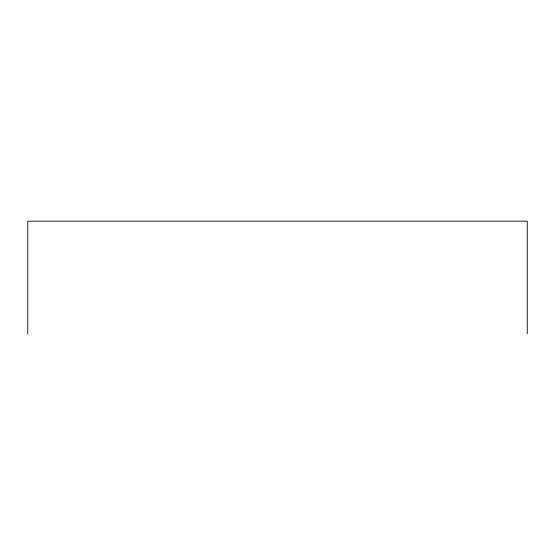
<?xml version="1.0" encoding="UTF-8"?>
<svg xmlns="http://www.w3.org/2000/svg" width="555" height="555" viewBox="0 0 555 555"><rect width="100%" height="100%" fill="white"/><g stroke="black" fill="none" stroke-linecap="round" stroke-linejoin="round"><path stroke-width="0.83" d="M527.25 333.832L527.25 221.167L27.75 221.167L27.75 333.832"/></g></svg>
